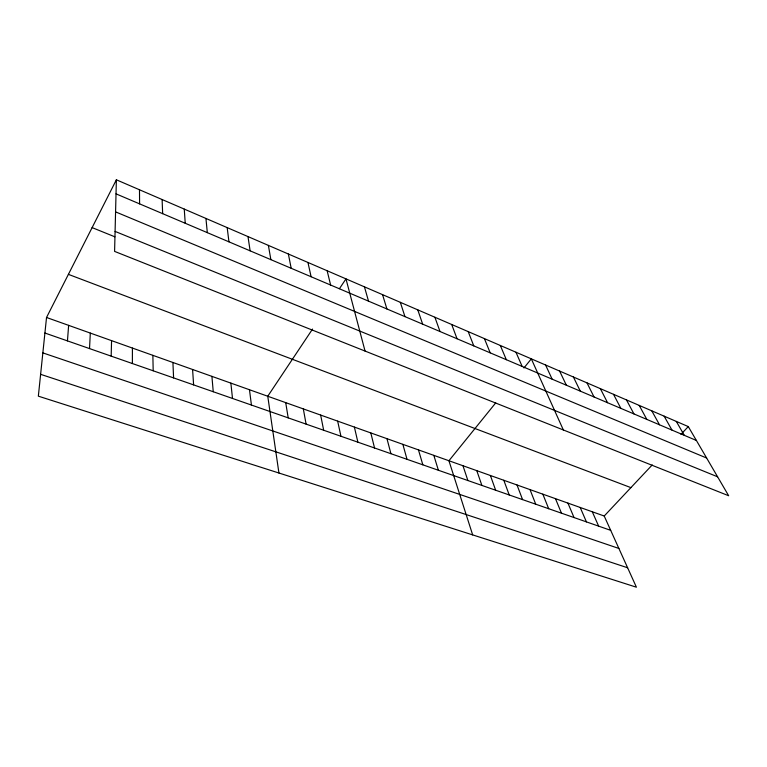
<?xml version="1.0" encoding="UTF-8"?>
<svg xmlns="http://www.w3.org/2000/svg" width="767" height="767" viewBox="0 0 767 767"><rect width="100%" height="100%" fill="white"/><g stroke="black" fill="none" stroke-linecap="round" stroke-linejoin="round"><path stroke-width="1.15" d="M132.384 363.539L132.413 348.065M111.167 356.137L111.57 340.644M116.373 179.794L114.59 251.394L728.65 495.741L688.287 426.586L116.373 179.794L46.528 317.49L38.35 396.165L636.418 587.206L604.214 516.018L46.528 317.49M89.528 348.582L90.314 333.079M67.448 340.884L68.637 325.361M312.533 329.062L267.76 396.242L278.929 473.009M339.445 288.68L345.975 278.872L365.054 351.065M495.703 402.905L448.925 460.746L472.664 534.896M523.947 367.968L531.32 358.851L563.361 429.971M604.214 516.018L652.238 464.936M680.991 434.343L688.287 426.586M40.622 374.325L627.627 567.772M42.847 352.887L618.883 548.453M44.917 333.031L610.695 530.342M68.407 274.365L630.905 487.63M92.117 227.607L114.897 236.83M115.088 231.413L717.596 476.806M115.568 211.874L706.637 458.024M116.018 193.85L696.378 440.459M676.302 421.409L684.279 435.311M664.126 416.155L671.988 430.086M651.768 410.824L659.505 424.784M639.218 405.407L646.821 419.396M626.466 399.904L633.945 413.921M613.514 394.324L620.858 408.36M600.36 388.639L607.56 402.713M586.995 382.877L594.042 396.97M573.409 377.019L580.303 391.132M559.613 371.055L566.343 385.197M545.577 365.006L552.144 379.166M592.287 511.781L598.653 526.143M515.961 352.226L522.154 366.425M580.197 507.476L586.439 521.886M567.925 503.104L574.042 517.562M500.324 345.476L506.325 359.694M555.481 498.675L561.463 513.171M484.408 338.611L490.199 352.849M542.844 494.178L548.693 508.722M468.206 331.612L473.776 345.869M530.026 489.614L535.73 504.207M517.016 484.984L522.576 499.614M451.705 324.499L457.046 338.755M503.814 480.276L509.221 494.955M434.899 317.241L440.009 331.517M490.401 475.511L495.655 490.228M476.786 470.66L481.877 485.425M417.775 309.858L422.646 324.144M462.971 465.742L467.889 480.545M400.336 302.332L404.947 316.618M433.825 455.368L438.388 470.257M382.56 294.662L386.904 308.957M418.466 449.903L422.838 464.831M364.44 286.839L368.515 301.134M402.857 444.342L407.018 459.308M386.971 438.686L390.921 453.7M370.816 432.933L374.545 447.986M327.145 270.751L330.625 285.036M354.383 427.085L357.882 442.175M307.941 262.458L311.105 276.743M337.662 421.131L340.932 436.26M320.654 415.072L323.664 430.239M288.363 254.011L291.192 268.287M303.329 408.907L306.091 424.113M268.383 245.392L270.876 259.649M285.707 402.637L288.2 417.871M247.99 236.591L250.128 250.838M249.476 389.741L251.423 405.043M227.185 227.617L228.95 241.835M230.867 383.117L232.506 398.457M205.94 218.451L207.32 232.65M211.913 376.367L213.245 391.736M184.262 209.094L185.23 223.264M192.594 369.493L193.61 384.881M172.92 362.484L173.591 377.91M162.105 199.535L162.662 213.667M152.863 355.342L153.189 370.787M139.489 189.775L139.594 203.869"/></g></svg>
